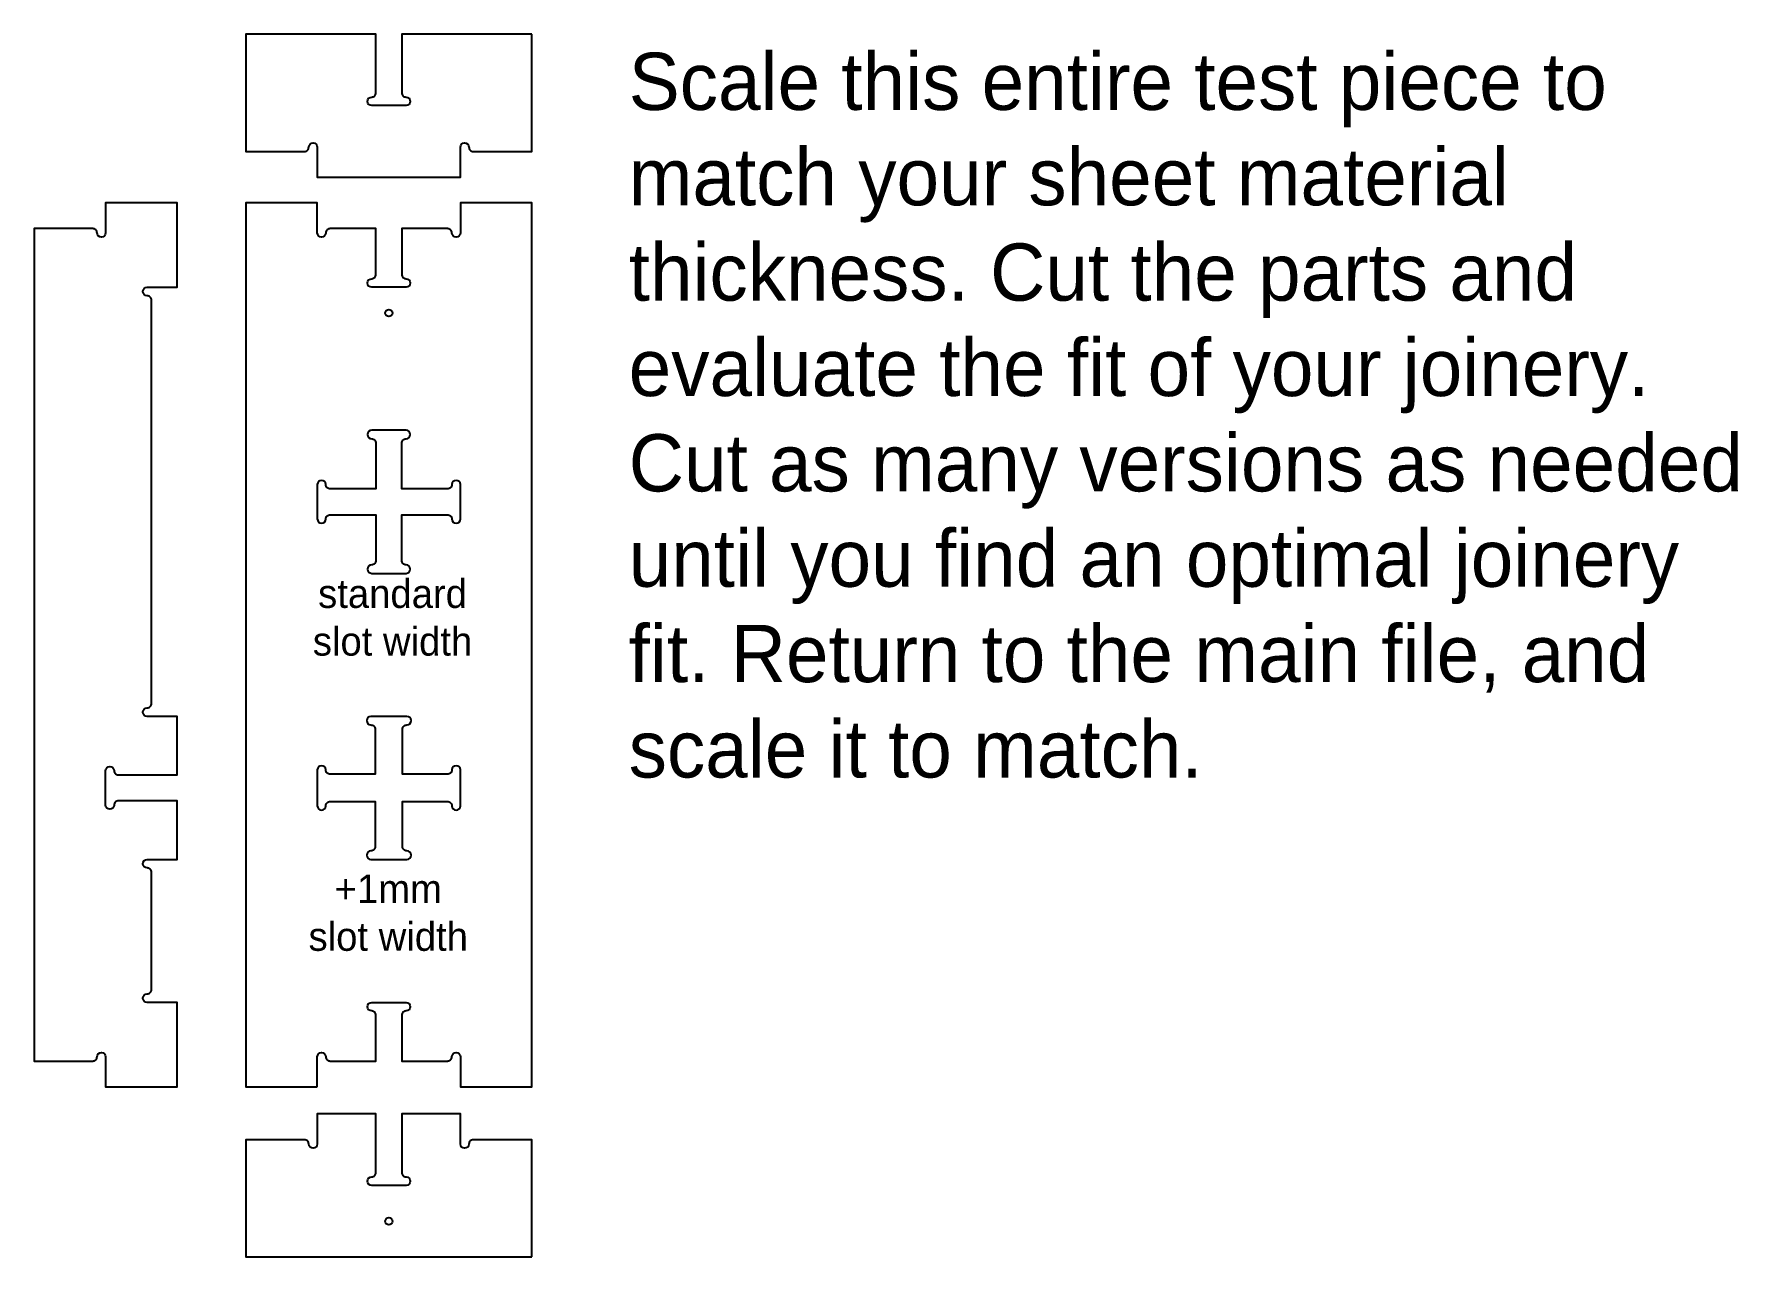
# Model space of a CAD drawing. Header units: inches. Extents: x 3224 to 4415, y 7518 to 8373.
import ezdxf

# ---------------------------------------------------------------- set-up
doc = ezdxf.new("R2010")
doc.units = ezdxf.units.IN
doc.header["$MEASUREMENT"] = 0
for name, color, linetype in [('000_TEXT', 6, 'Continuous'), ('Dowel holes', 1, 'Continuous'), ('Inside cut', 2, 'Continuous'), ('Notes', 6, 'Continuous'), ('Outside cut', 4, 'Continuous')]:
    doc.layers.add(name, color=color, linetype=linetype)

msp = doc.modelspace()

# ---------------------------------------------------------------- linework, layer by layer
at = {"layer": 'Dowel holes'}
for centre in [(3471.7, 8177.6), (3471.7, 7542.6)]:
    msp.add_circle(centre, 2.5, dxfattribs=at)
at = {"layer": 'Inside cut'}
msp.add_lwpolyline([(3521.7, 8057.6, 1), (3515.7, 8057.6, -0.414214), (3512.7, 8054.6), (3480.7, 8054.6), (3480.7, 8086.6, -0.414214), (3483.7, 8089.6, 1), (3483.7, 8095.6), (3459.7, 8095.6, 1), (3459.7, 8089.6, -0.414214), (3462.7, 8086.6), (3462.7, 8054.6), (3430.7, 8054.6, -0.414214), (3427.7, 8057.6, 1), (3421.7, 8057.6), (3421.7, 8033.6, 1), (3427.7, 8033.6, -0.414214), (3430.7, 8036.6), (3462.7, 8036.6), (3462.7, 8004.6, -0.414214), (3459.7, 8001.6, 1), (3459.7, 7995.6), (3483.7, 7995.6, 1), (3483.7, 8001.6, -0.414214), (3480.7, 8004.6), (3480.7, 8036.6), (3512.7, 8036.6, -0.414214), (3515.7, 8033.6, 1), (3521.7, 8033.6), (3521.7, 8057.6, 1)], format="xyb", close=True, dxfattribs=at)
at = {"layer": 'Notes'}
msp.add_lwpolyline([(3521.7, 7858.1, 1), (3515.7, 7858.1, -0.414214), (3512.7, 7855.1), (3481.2, 7855.1), (3481.2, 7886.6, -0.414214), (3484.2, 7889.6, 1), (3484.2, 7895.6), (3459.2, 7895.6, 1), (3459.2, 7889.6, -0.414214), (3462.2, 7886.6), (3462.2, 7855.1), (3430.7, 7855.1, -0.414214), (3427.7, 7858.1, 1), (3421.7, 7858.1), (3421.7, 7833.1, 1), (3427.7, 7833.1, -0.414214), (3430.7, 7836.1), (3462.2, 7836.1), (3462.2, 7804.6, -0.414214), (3459.2, 7801.6, 1), (3459.2, 7795.6), (3484.2, 7795.6, 1), (3484.2, 7801.6, -0.414214), (3481.2, 7804.6), (3481.2, 7836.1), (3512.7, 7836.1, -0.414214), (3515.7, 7833.1, 1), (3521.7, 7833.1), (3521.7, 7858.1, 1)], format="xyb", close=True, dxfattribs=at)
at = {"layer": 'Outside cut'}
for points in [[(3571.7, 8372.6), (3480.7, 8372.6), (3480.7, 8331.6, 0.414214), (3483.7, 8328.6, -1), (3483.7, 8322.6), (3459.7, 8322.6, -1), (3459.7, 8328.6, 0.414214), (3462.7, 8331.6), (3462.7, 8372.6), (3371.7, 8372.6), (3371.7, 8290.6), (3412.7, 8290.6, 0.414214), (3415.7, 8293.6, -1), (3421.7, 8293.6), (3421.7, 8272.6), (3521.7, 8272.6), (3521.7, 8293.6, -1), (3527.7, 8293.6, 0.414214), (3530.7, 8290.6), (3571.7, 8290.6)], [(3305.7, 7704.6), (3305.7, 7786.6, 0.414214), (3302.7, 7789.6, -1), (3302.7, 7795.6), (3323.7, 7795.6), (3323.7, 7836.6), (3282.7, 7836.6, 0.414214), (3279.7, 7833.6, -1), (3273.7, 7833.6), (3273.7, 7857.6, -1), (3279.7, 7857.6, 0.414214), (3282.7, 7854.6), (3323.7, 7854.6), (3323.7, 7895.6), (3302.7, 7895.6, -1), (3302.7, 7901.6, 0.414214), (3305.7, 7904.6), (3305.7, 8186.6, 0.414214), (3302.7, 8189.6, -1), (3302.7, 8195.6), (3323.7, 8195.6), (3323.7, 8254.6), (3323.7, 8254.6), (3273.7, 8254.6), (3273.7, 8233.6, -1), (3267.7, 8233.6, 0.414214), (3264.7, 8236.6), (3223.7, 8236.6), (3223.7, 7654.6), (3264.7, 7654.6, 0.414214), (3267.7, 7657.6, -1), (3273.7, 7657.6), (3273.7, 7636.6), (3323.7, 7636.6), (3323.7, 7636.6), (3323.7, 7695.6), (3302.7, 7695.6, -1), (3302.7, 7701.6, 0.414214)], [(3421.7, 7636.6), (3421.7, 7657.6, -1), (3427.7, 7657.6, 0.414214), (3430.7, 7654.6), (3462.7, 7654.6), (3462.7, 7686.6, 0.414214), (3459.7, 7689.6, -1), (3459.7, 7695.6), (3483.7, 7695.6, -1), (3483.7, 7689.6, 0.414214), (3480.7, 7686.6), (3480.7, 7654.6), (3512.7, 7654.6, 0.414214), (3515.7, 7657.6, -1), (3521.7, 7657.6), (3521.7, 7636.6), (3571.7, 7636.6), (3571.7, 8254.6), (3521.7, 8254.6), (3521.7, 8233.6, -1), (3515.7, 8233.6, 0.414214), (3512.7, 8236.6), (3480.7, 8236.6), (3480.7, 8204.6, 0.414214), (3483.7, 8201.6, -1), (3483.7, 8195.6), (3459.7, 8195.6, -1), (3459.7, 8201.6, 0.414214), (3462.7, 8204.6), (3462.7, 8236.6), (3430.7, 8236.6, 0.414214), (3427.7, 8233.6, -1), (3421.7, 8233.6), (3421.7, 8254.6), (3371.7, 8254.6), (3371.7, 7636.6)], [(3571.7, 7517.6), (3571.7, 7599.6), (3530.7, 7599.6, 0.414214), (3527.7, 7596.6, -1), (3521.7, 7596.6), (3521.7, 7617.6), (3480.7, 7617.6), (3480.7, 7576.6, 0.414214), (3483.7, 7573.6, -1), (3483.7, 7567.6), (3459.7, 7567.6, -1), (3459.7, 7573.6, 0.414214), (3462.7, 7576.6), (3462.7, 7617.6), (3421.7, 7617.6), (3421.7, 7596.6, -1), (3415.7, 7596.6, 0.414214), (3412.7, 7599.6), (3371.7, 7599.6), (3371.7, 7517.6)]]:
    msp.add_lwpolyline(points, format="xyb", close=True, dxfattribs=at)

# ---------------------------------------------------------------- texts
at = {"layer": '000_TEXT', "linetype": 'Continuous', "lineweight": 0, "insert": (3639.4, 8359.6), "char_height": 40, "attachment_point": 1}
msp.add_mtext_dynamic_manual_height_columns('Scale this entire test piece to match your sheet material thickness. Cut the parts and evaluate the fit of your joinery. Cut as many versions as needed until you find an optimal joinery fit. Return to the main file, and scale it to match.', width=787.738, gutter_width=125, heights=[0], dxfattribs=at)
at = {"layer": 'Notes', "char_height": 20, "attachment_point": 2}
for s, insert in [('standard\\Pslot width', (3474.3, 7991.4)), ('+1mm\\Pslot width', (3471.3, 7785))]:
    msp.add_mtext_dynamic_manual_height_columns(s, width=204.926, gutter_width=1, heights=[0], dxfattribs=dict(at, insert=insert))

doc.saveas('drawing.dxf')
